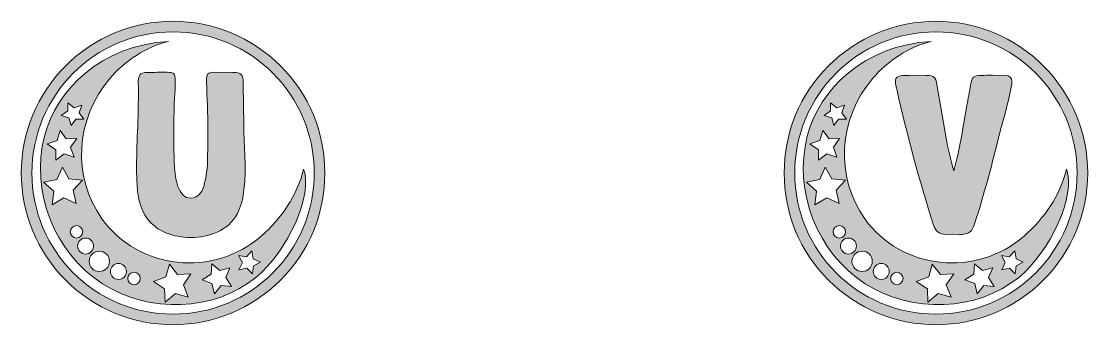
# Model space of a CAD drawing. Header units: inches. Extents: x 0.5 to 37.5, y -17.5 to -0.5.
# Drawn here: x 20.51 to 27.49, y -12.49 to -10.51 of the extents above; entities that cross this region are included whole.
import ezdxf

# ---------------------------------------------------------------- set-up
doc = ezdxf.new("R2010")
doc.units = ezdxf.units.IN
doc.header["$MEASUREMENT"] = 0
doc.layers.add('Layer 1', color=7, linetype='Continuous')

# ---------------------------------------------------------------- blocks, each defined once
blk = doc.blocks.new('block 11')
at = {"layer": 'Layer 1', "true_color": 0xdaaa6d}
h = blk.add_hatch(color=43, dxfattribs=at)
h.dxf.hatch_style = 2
edge = h.paths.add_edge_path()
edge.add_spline(control_points=[(27.2033, -10.7966), (27.0155, -10.6088), (26.7657, -10.5053), (26.5, -10.5053), (26.2343, -10.5053), (25.9845, -10.6088), (25.7966, -10.7966), (25.6088, -10.9845), (25.5053, -11.2343), (25.5053, -11.5), (25.5053, -11.7657), (25.6088, -12.0155), (25.7966, -12.2033), (25.9845, -12.3912), (26.2343, -12.4947), (26.5, -12.4947), (26.7657, -12.4947), (27.0155, -12.3912), (27.2033, -12.2033), (27.3912, -12.0155), (27.4947, -11.7657), (27.4947, -11.5), (27.4947, -11.2343), (27.3912, -10.9845), (27.2033, -10.7966)], knot_values=[0, 0, 0, 0, 1, 1, 1, 2, 2, 2, 3, 3, 3, 4, 4, 4, 5, 5, 5, 6, 6, 6, 7, 7, 7, 8, 8, 8, 8], degree=3, periodic=1)
edge = h.paths.add_edge_path()
edge.add_spline(control_points=[(26.5, -12.4254), (25.9889, -12.4254), (25.5746, -12.0111), (25.5746, -11.5), (25.5746, -10.9889), (25.9889, -10.5746), (26.5, -10.5746), (27.0111, -10.5746), (27.4254, -10.9889), (27.4254, -11.5), (27.4254, -12.0111), (27.0111, -12.4254), (26.5, -12.4254)], knot_values=[0, 0, 0, 0, 1, 1, 1, 2, 2, 2, 3, 3, 3, 4, 4, 4, 4], degree=3, periodic=1)
h = blk.add_hatch(color=43, dxfattribs=at)
h.dxf.hatch_style = 2
edge = h.paths.add_edge_path()
edge.add_spline(control_points=[(27.3557, -11.4749), (27.3103, -11.6525), (27.2129, -11.7943), (27.0777, -11.9133), (26.7665, -12.1872), (26.2717, -12.136), (26.034, -11.7998), (25.8381, -11.5227), (25.8574, -11.1491), (26.0875, -10.878), (26.1803, -10.7687), (26.3257, -10.6687), (26.4691, -10.6378), (26.0299, -10.6613), (25.7339, -10.9545), (25.6569, -11.2583), (25.5648, -11.6213), (25.7211, -12.0226), (26.037, -12.2261), (26.3434, -12.4233), (26.7691, -12.4066), (27.0403, -12.1867), (27.2528, -12.0144), (27.4189, -11.6419), (27.3557, -11.4749)], knot_values=[0, 0, 0, 0, 1, 1, 1, 2, 2, 2, 3, 3, 3, 4, 4, 4, 5, 5, 5, 6, 6, 6, 7, 7, 7, 8, 8, 8, 8], degree=3, periodic=1)
h.paths.add_polyline_path([(25.8097, -11.0408), (25.8514, -11.0725), (25.9011, -11.0561), (25.8839, -11.1055), (25.9148, -11.1477), (25.8625, -11.1466), (25.8319, -11.1891), (25.8168, -11.139), (25.7669, -11.123), (25.8099, -11.0931)])
h.paths.add_polyline_path([(25.7399, -11.2867), (25.7596, -11.2207), (25.8, -11.2765), (25.8689, -11.2748), (25.8283, -11.3305), (25.8511, -11.3955), (25.7856, -11.374), (25.7309, -11.4158), (25.731, -11.347), (25.6744, -11.3078)])
h.paths.add_polyline_path([(25.7073, -11.7082), (25.718, -11.6194), (25.6509, -11.5602), (25.7387, -11.543), (25.7742, -11.4609), (25.8177, -11.5391), (25.9067, -11.5475), (25.8459, -11.613), (25.8654, -11.7003), (25.7842, -11.6627)])
edge = h.paths.add_edge_path()
edge.add_spline(control_points=[(25.8263, -11.8854), (25.8263, -11.8628), (25.8447, -11.8444), (25.8673, -11.8444), (25.89, -11.8444), (25.9083, -11.8628), (25.9083, -11.8854), (25.9083, -11.9081), (25.89, -11.9264), (25.8673, -11.9264), (25.8447, -11.9264), (25.8263, -11.9081), (25.8263, -11.8854)], knot_values=[0, 0, 0, 0, 1, 1, 1, 2, 2, 2, 3, 3, 3, 4, 4, 4, 4], degree=3, periodic=1)
edge = h.paths.add_edge_path()
edge.add_spline(control_points=[(25.874, -11.9788), (25.874, -11.9499), (25.8974, -11.9264), (25.9263, -11.9264), (25.9553, -11.9264), (25.9787, -11.9499), (25.9787, -11.9788), (25.9787, -12.0077), (25.9553, -12.0312), (25.9263, -12.0312), (25.8974, -12.0312), (25.874, -12.0077), (25.874, -11.9788)], knot_values=[0, 0, 0, 0, 1, 1, 1, 2, 2, 2, 3, 3, 3, 4, 4, 4, 4], degree=3, periodic=1)
edge = h.paths.add_edge_path()
edge.add_spline(control_points=[(26.0165, -12.1459), (25.9797, -12.1459), (25.9499, -12.116), (25.9499, -12.0793), (25.9499, -12.0425), (25.9797, -12.0127), (26.0165, -12.0127), (26.0533, -12.0127), (26.0831, -12.0425), (26.0831, -12.0793), (26.0831, -12.116), (26.0533, -12.1459), (26.0165, -12.1459)], knot_values=[0, 0, 0, 0, 1, 1, 1, 2, 2, 2, 3, 3, 3, 4, 4, 4, 4], degree=3, periodic=1)
edge = h.paths.add_edge_path()
edge.add_spline(control_points=[(26.1416, -12.1982), (26.1126, -12.1982), (26.0892, -12.1748), (26.0892, -12.1459), (26.0892, -12.1169), (26.1126, -12.0935), (26.1416, -12.0935), (26.1705, -12.0935), (26.1939, -12.1169), (26.1939, -12.1459), (26.1939, -12.1748), (26.1705, -12.1982), (26.1416, -12.1982)], knot_values=[0, 0, 0, 0, 1, 1, 1, 2, 2, 2, 3, 3, 3, 4, 4, 4, 4], degree=3, periodic=1)
edge = h.paths.add_edge_path()
edge.add_spline(control_points=[(26.2436, -12.2326), (26.2209, -12.2326), (26.2026, -12.2142), (26.2026, -12.1916), (26.2026, -12.1689), (26.2209, -12.1506), (26.2436, -12.1506), (26.2662, -12.1506), (26.2846, -12.1689), (26.2846, -12.1916), (26.2846, -12.2142), (26.2662, -12.2326), (26.2436, -12.2326)], knot_values=[0, 0, 0, 0, 1, 1, 1, 2, 2, 2, 3, 3, 3, 4, 4, 4, 4], degree=3, periodic=1)
h.paths.add_polyline_path([(26.5989, -12.3153), (26.515, -12.2908), (26.4473, -12.346), (26.4447, -12.2587), (26.3713, -12.2114), (26.4535, -12.1819), (26.4758, -12.0975), (26.5292, -12.1666), (26.6164, -12.1617), (26.5673, -12.2339)])
h.paths.add_polyline_path([(26.8141, -12.2385), (26.7704, -12.2917), (26.7547, -12.2247), (26.6906, -12.1996), (26.7495, -12.1639), (26.7536, -12.0952), (26.8057, -12.1403), (26.8723, -12.1229), (26.8456, -12.1863), (26.8827, -12.2443)])
h.paths.add_polyline_path([(27.0265, -12.1089), (27.0203, -12.1608), (26.9828, -12.1243), (26.9315, -12.1344), (26.9547, -12.0875), (26.9292, -12.0417), (26.981, -12.0493), (27.0166, -12.0109), (27.0254, -12.0625), (27.0729, -12.0845)])
at = {"layer": 'Layer 1', "lineweight": 0}
for points in [[(25.8097, -11.0408), (25.8514, -11.0725), (25.9011, -11.0561), (25.8839, -11.1055), (25.9148, -11.1477), (25.8625, -11.1466), (25.8319, -11.1891), (25.8168, -11.139), (25.7669, -11.123), (25.8099, -11.0931), (25.8097, -11.0408)], [(25.7399, -11.2867), (25.7596, -11.2207), (25.8, -11.2765), (25.8689, -11.2748), (25.8283, -11.3305), (25.8511, -11.3955), (25.7856, -11.374), (25.7309, -11.4158), (25.731, -11.347), (25.6744, -11.3078), (25.7399, -11.2867)], [(25.7073, -11.7082), (25.718, -11.6194), (25.6509, -11.5602), (25.7387, -11.543), (25.7742, -11.4609), (25.8177, -11.5391), (25.9067, -11.5475), (25.8459, -11.613), (25.8654, -11.7003), (25.7842, -11.6627), (25.7073, -11.7082)], [(27.0265, -12.1089), (27.0203, -12.1608), (26.9828, -12.1243), (26.9315, -12.1344), (26.9547, -12.0875), (26.9292, -12.0417), (26.981, -12.0493), (27.0166, -12.0109), (27.0254, -12.0625), (27.0729, -12.0845), (27.0265, -12.1089)], [(26.5989, -12.3153), (26.515, -12.2908), (26.4473, -12.346), (26.4447, -12.2587), (26.3713, -12.2114), (26.4535, -12.1819), (26.4758, -12.0975), (26.5292, -12.1666), (26.6164, -12.1617), (26.5673, -12.2339), (26.5989, -12.3153)], [(26.8141, -12.2385), (26.7704, -12.2917), (26.7547, -12.2247), (26.6906, -12.1996), (26.7495, -12.1639), (26.7536, -12.0952), (26.8057, -12.1403), (26.8723, -12.1229), (26.8456, -12.1863), (26.8827, -12.2443), (26.8141, -12.2385)]]:
    blk.add_lwpolyline(points, dxfattribs=at)
for points, knots in [([(27.2033, -10.7966), (27.0155, -10.6088), (26.7657, -10.5053), (26.5, -10.5053), (26.2343, -10.5053), (25.9845, -10.6088), (25.7966, -10.7966), (25.6088, -10.9845), (25.5053, -11.2343), (25.5053, -11.5), (25.5053, -11.7657), (25.6088, -12.0155), (25.7966, -12.2033), (25.9845, -12.3912), (26.2343, -12.4947), (26.5, -12.4947), (26.7657, -12.4947), (27.0155, -12.3912), (27.2033, -12.2033), (27.3912, -12.0155), (27.4947, -11.7657), (27.4947, -11.5), (27.4947, -11.2343), (27.3912, -10.9845), (27.2033, -10.7966)], [0, 0, 0, 0, 1, 1, 1, 2, 2, 2, 3, 3, 3, 4, 4, 4, 5, 5, 5, 6, 6, 6, 7, 7, 7, 8, 8, 8, 8]), ([(26.5, -12.4254), (25.9889, -12.4254), (25.5746, -12.0111), (25.5746, -11.5), (25.5746, -10.9889), (25.9889, -10.5746), (26.5, -10.5746), (27.0111, -10.5746), (27.4254, -10.9889), (27.4254, -11.5), (27.4254, -12.0111), (27.0111, -12.4254), (26.5, -12.4254)], [0, 0, 0, 0, 1, 1, 1, 2, 2, 2, 3, 3, 3, 4, 4, 4, 4]), ([(27.3557, -11.4749), (27.3103, -11.6525), (27.2129, -11.7943), (27.0777, -11.9133), (26.7665, -12.1872), (26.2717, -12.136), (26.034, -11.7998), (25.8381, -11.5227), (25.8574, -11.1491), (26.0875, -10.878), (26.1803, -10.7687), (26.3257, -10.6687), (26.4691, -10.6378), (26.0299, -10.6613), (25.7339, -10.9545), (25.6569, -11.2583), (25.5648, -11.6213), (25.7211, -12.0226), (26.037, -12.2261), (26.3434, -12.4233), (26.7691, -12.4066), (27.0403, -12.1867), (27.2528, -12.0144), (27.4189, -11.6419), (27.3557, -11.4749)], [0, 0, 0, 0, 1, 1, 1, 2, 2, 2, 3, 3, 3, 4, 4, 4, 5, 5, 5, 6, 6, 6, 7, 7, 7, 8, 8, 8, 8]), ([(25.8263, -11.8854), (25.8263, -11.8628), (25.8447, -11.8444), (25.8673, -11.8444), (25.89, -11.8444), (25.9083, -11.8628), (25.9083, -11.8854), (25.9083, -11.9081), (25.89, -11.9264), (25.8673, -11.9264), (25.8447, -11.9264), (25.8263, -11.9081), (25.8263, -11.8854)], [0, 0, 0, 0, 1, 1, 1, 2, 2, 2, 3, 3, 3, 4, 4, 4, 4]), ([(25.874, -11.9788), (25.874, -11.9499), (25.8974, -11.9264), (25.9263, -11.9264), (25.9553, -11.9264), (25.9787, -11.9499), (25.9787, -11.9788), (25.9787, -12.0077), (25.9553, -12.0312), (25.9263, -12.0312), (25.8974, -12.0312), (25.874, -12.0077), (25.874, -11.9788)], [0, 0, 0, 0, 1, 1, 1, 2, 2, 2, 3, 3, 3, 4, 4, 4, 4]), ([(26.0165, -12.1459), (25.9797, -12.1459), (25.9499, -12.116), (25.9499, -12.0793), (25.9499, -12.0425), (25.9797, -12.0127), (26.0165, -12.0127), (26.0533, -12.0127), (26.0831, -12.0425), (26.0831, -12.0793), (26.0831, -12.116), (26.0533, -12.1459), (26.0165, -12.1459)], [0, 0, 0, 0, 1, 1, 1, 2, 2, 2, 3, 3, 3, 4, 4, 4, 4]), ([(26.1416, -12.1982), (26.1126, -12.1982), (26.0892, -12.1748), (26.0892, -12.1459), (26.0892, -12.1169), (26.1126, -12.0935), (26.1416, -12.0935), (26.1705, -12.0935), (26.1939, -12.1169), (26.1939, -12.1459), (26.1939, -12.1748), (26.1705, -12.1982), (26.1416, -12.1982)], [0, 0, 0, 0, 1, 1, 1, 2, 2, 2, 3, 3, 3, 4, 4, 4, 4]), ([(26.2436, -12.2326), (26.2209, -12.2326), (26.2026, -12.2142), (26.2026, -12.1916), (26.2026, -12.1689), (26.2209, -12.1506), (26.2436, -12.1506), (26.2662, -12.1506), (26.2846, -12.1689), (26.2846, -12.1916), (26.2846, -12.2142), (26.2662, -12.2326), (26.2436, -12.2326)], [0, 0, 0, 0, 1, 1, 1, 2, 2, 2, 3, 3, 3, 4, 4, 4, 4])]:
    blk.add_open_spline(points, degree=3, knots=knots, dxfattribs=at)
blk = doc.blocks.new('block 10')
at = {"layer": 'Layer 1', "true_color": 0xdaaa6d}
h = blk.add_hatch(color=43, dxfattribs=at)
h.dxf.hatch_style = 2
edge = h.paths.add_edge_path()
edge.add_spline(control_points=[(26.6074, -11.9012), (26.6074, -11.9012), (26.5647, -11.9025), (26.5647, -11.9025), (26.5241, -11.9025), (26.4974, -11.8826), (26.4845, -11.8429), (26.3904, -11.5445), (26.3106, -11.2499), (26.2451, -10.9592), (26.2382, -10.9342), (26.2347, -10.9148), (26.2347, -10.901), (26.2347, -10.8829), (26.2412, -10.8715), (26.2542, -10.8667), (26.2671, -10.862), (26.2895, -10.8596), (26.3214, -10.8596), (26.3214, -10.8596), (26.3797, -10.8583), (26.3797, -10.8583), (26.3797, -10.8583), (26.4379, -10.8609), (26.4379, -10.8609), (26.462, -10.8609), (26.4784, -10.8646), (26.487, -10.8719), (26.4957, -10.8792), (26.5021, -10.8954), (26.5065, -10.9204), (26.5065, -10.9204), (26.5673, -11.2711), (26.5673, -11.2711), (26.5785, -11.3375), (26.5953, -11.4091), (26.6177, -11.4858), (26.6419, -11.3918), (26.6609, -11.3034), (26.6747, -11.2206), (26.6747, -11.2206), (26.7031, -11.0576), (26.7031, -11.0576), (26.7109, -11.0127), (26.7191, -10.9683), (26.7277, -10.9243), (26.7311, -10.8976), (26.7374, -10.8803), (26.7465, -10.8725), (26.7555, -10.8648), (26.7725, -10.8607), (26.7976, -10.8603), (26.8226, -10.8598), (26.8472, -10.8592), (26.8713, -10.8583), (26.8713, -10.8583), (26.9528, -10.8609), (26.9528, -10.8609), (26.983, -10.8609), (26.9981, -10.8738), (26.9981, -10.8997), (26.9981, -10.9075), (26.9973, -10.9165), (26.9955, -10.9269), (26.9783, -11.0114), (26.958, -11.0951), (26.9347, -11.1779), (26.9321, -11.1857), (26.93, -11.1939), (26.9283, -11.2025), (26.9283, -11.2025), (26.9127, -11.2607), (26.9127, -11.2607), (26.8705, -11.4332), (26.8239, -11.6045), (26.773, -11.7744), (26.7713, -11.777), (26.77, -11.78), (26.7691, -11.7834), (26.7579, -11.8274), (26.7458, -11.8585), (26.7329, -11.8766), (26.72, -11.8947), (26.6941, -11.9038), (26.6553, -11.9038), (26.6553, -11.9038), (26.6074, -11.9012), (26.6074, -11.9012)], knot_values=[0, 0, 0, 0, 1, 1, 1, 2, 2, 2, 3, 3, 3, 4, 4, 4, 5, 5, 5, 6, 6, 6, 7, 7, 7, 8, 8, 8, 9, 9, 9, 10, 10, 10, 11, 11, 11, 12, 12, 12, 13, 13, 13, 14, 14, 14, 15, 15, 15, 16, 16, 16, 17, 17, 17, 18, 18, 18, 19, 19, 19, 20, 20, 20, 21, 21, 21, 22, 22, 22, 23, 23, 23, 24, 24, 24, 25, 25, 25, 26, 26, 26, 27, 27, 27, 28, 28, 28, 29, 29, 29, 29], degree=3, periodic=1)
at = {"layer": 'Layer 1', "lineweight": 0}
blk.add_open_spline([(26.6074, -11.9012), (26.6074, -11.9012), (26.5647, -11.9025), (26.5647, -11.9025), (26.5241, -11.9025), (26.4974, -11.8826), (26.4845, -11.8429), (26.3904, -11.5445), (26.3106, -11.2499), (26.2451, -10.9592), (26.2382, -10.9342), (26.2347, -10.9148), (26.2347, -10.901), (26.2347, -10.8829), (26.2412, -10.8715), (26.2542, -10.8667), (26.2671, -10.862), (26.2895, -10.8596), (26.3214, -10.8596), (26.3214, -10.8596), (26.3797, -10.8583), (26.3797, -10.8583), (26.3797, -10.8583), (26.4379, -10.8609), (26.4379, -10.8609), (26.462, -10.8609), (26.4784, -10.8646), (26.487, -10.8719), (26.4957, -10.8792), (26.5021, -10.8954), (26.5065, -10.9204), (26.5065, -10.9204), (26.5673, -11.2711), (26.5673, -11.2711), (26.5785, -11.3375), (26.5953, -11.4091), (26.6177, -11.4858), (26.6419, -11.3918), (26.6609, -11.3034), (26.6747, -11.2206), (26.6747, -11.2206), (26.7031, -11.0576), (26.7031, -11.0576), (26.7109, -11.0127), (26.7191, -10.9683), (26.7277, -10.9243), (26.7311, -10.8976), (26.7374, -10.8803), (26.7465, -10.8725), (26.7555, -10.8648), (26.7725, -10.8607), (26.7976, -10.8603), (26.8226, -10.8598), (26.8472, -10.8592), (26.8713, -10.8583), (26.8713, -10.8583), (26.9528, -10.8609), (26.9528, -10.8609), (26.983, -10.8609), (26.9981, -10.8738), (26.9981, -10.8997), (26.9981, -10.9075), (26.9973, -10.9165), (26.9955, -10.9269), (26.9783, -11.0114), (26.958, -11.0951), (26.9347, -11.1779), (26.9321, -11.1857), (26.93, -11.1939), (26.9283, -11.2025), (26.9283, -11.2025), (26.9127, -11.2607), (26.9127, -11.2607), (26.8705, -11.4332), (26.8239, -11.6045), (26.773, -11.7744), (26.7713, -11.777), (26.77, -11.78), (26.7691, -11.7834), (26.7579, -11.8274), (26.7458, -11.8585), (26.7329, -11.8766), (26.72, -11.8947), (26.6941, -11.9038), (26.6553, -11.9038), (26.6553, -11.9038), (26.6074, -11.9012), (26.6074, -11.9012)], degree=3, knots=[0, 0, 0, 0, 1, 1, 1, 2, 2, 2, 3, 3, 3, 4, 4, 4, 5, 5, 5, 6, 6, 6, 7, 7, 7, 8, 8, 8, 9, 9, 9, 10, 10, 10, 11, 11, 11, 12, 12, 12, 13, 13, 13, 14, 14, 14, 15, 15, 15, 16, 16, 16, 17, 17, 17, 18, 18, 18, 19, 19, 19, 20, 20, 20, 21, 21, 21, 22, 22, 22, 23, 23, 23, 24, 24, 24, 25, 25, 25, 26, 26, 26, 27, 27, 27, 28, 28, 28, 29, 29, 29, 29], dxfattribs=at)
at = {"layer": 'Layer 1'}
blk.add_blockref('block 11', (0, 0), dxfattribs=at)
blk = doc.blocks.new('block 13')
at = {"layer": 'Layer 1', "true_color": 0xdaaa6d}
h = blk.add_hatch(color=43, dxfattribs=at)
h.dxf.hatch_style = 2
edge = h.paths.add_edge_path()
edge.add_spline(control_points=[(22.2033, -10.7966), (22.0155, -10.6088), (21.7657, -10.5053), (21.5, -10.5053), (21.2343, -10.5053), (20.9845, -10.6088), (20.7966, -10.7966), (20.6088, -10.9845), (20.5053, -11.2343), (20.5053, -11.5), (20.5053, -11.7657), (20.6088, -12.0155), (20.7966, -12.2033), (20.9845, -12.3912), (21.2343, -12.4947), (21.5, -12.4947), (21.7657, -12.4947), (22.0155, -12.3912), (22.2033, -12.2033), (22.3912, -12.0155), (22.4947, -11.7657), (22.4947, -11.5), (22.4947, -11.2343), (22.3912, -10.9845), (22.2033, -10.7966)], knot_values=[0, 0, 0, 0, 1, 1, 1, 2, 2, 2, 3, 3, 3, 4, 4, 4, 5, 5, 5, 6, 6, 6, 7, 7, 7, 8, 8, 8, 8], degree=3, periodic=1)
edge = h.paths.add_edge_path()
edge.add_spline(control_points=[(21.5, -12.4254), (20.9889, -12.4254), (20.5746, -12.0111), (20.5746, -11.5), (20.5746, -10.9889), (20.9889, -10.5746), (21.5, -10.5746), (22.0111, -10.5746), (22.4254, -10.9889), (22.4254, -11.5), (22.4254, -12.0111), (22.0111, -12.4254), (21.5, -12.4254)], knot_values=[0, 0, 0, 0, 1, 1, 1, 2, 2, 2, 3, 3, 3, 4, 4, 4, 4], degree=3, periodic=1)
h = blk.add_hatch(color=43, dxfattribs=at)
h.dxf.hatch_style = 2
edge = h.paths.add_edge_path()
edge.add_spline(control_points=[(22.3557, -11.4749), (22.3103, -11.6525), (22.2129, -11.7943), (22.0777, -11.9133), (21.7665, -12.1872), (21.2717, -12.136), (21.034, -11.7998), (20.8381, -11.5227), (20.8574, -11.1491), (21.0875, -10.878), (21.1803, -10.7687), (21.3257, -10.6687), (21.4691, -10.6378), (21.0299, -10.6613), (20.7339, -10.9545), (20.6569, -11.2583), (20.5648, -11.6213), (20.7211, -12.0226), (21.037, -12.2261), (21.3434, -12.4233), (21.7691, -12.4066), (22.0403, -12.1867), (22.2528, -12.0144), (22.4189, -11.6419), (22.3557, -11.4749)], knot_values=[0, 0, 0, 0, 1, 1, 1, 2, 2, 2, 3, 3, 3, 4, 4, 4, 5, 5, 5, 6, 6, 6, 7, 7, 7, 8, 8, 8, 8], degree=3, periodic=1)
h.paths.add_polyline_path([(20.8097, -11.0408), (20.8514, -11.0725), (20.9011, -11.0561), (20.8839, -11.1055), (20.9148, -11.1477), (20.8625, -11.1466), (20.8319, -11.1891), (20.8168, -11.139), (20.7669, -11.123), (20.8099, -11.0931)])
h.paths.add_polyline_path([(20.7399, -11.2867), (20.7596, -11.2207), (20.8, -11.2765), (20.8689, -11.2748), (20.8283, -11.3305), (20.8511, -11.3955), (20.7856, -11.374), (20.7309, -11.4158), (20.731, -11.347), (20.6744, -11.3078)])
h.paths.add_polyline_path([(20.7073, -11.7082), (20.718, -11.6194), (20.6509, -11.5602), (20.7387, -11.543), (20.7742, -11.4609), (20.8177, -11.5391), (20.9067, -11.5475), (20.8459, -11.613), (20.8654, -11.7003), (20.7842, -11.6627)])
edge = h.paths.add_edge_path()
edge.add_spline(control_points=[(20.8263, -11.8854), (20.8263, -11.8628), (20.8447, -11.8444), (20.8673, -11.8444), (20.89, -11.8444), (20.9083, -11.8628), (20.9083, -11.8854), (20.9083, -11.9081), (20.89, -11.9264), (20.8673, -11.9264), (20.8447, -11.9264), (20.8263, -11.9081), (20.8263, -11.8854)], knot_values=[0, 0, 0, 0, 1, 1, 1, 2, 2, 2, 3, 3, 3, 4, 4, 4, 4], degree=3, periodic=1)
edge = h.paths.add_edge_path()
edge.add_spline(control_points=[(20.874, -11.9788), (20.874, -11.9499), (20.8974, -11.9264), (20.9263, -11.9264), (20.9553, -11.9264), (20.9787, -11.9499), (20.9787, -11.9788), (20.9787, -12.0077), (20.9553, -12.0312), (20.9263, -12.0312), (20.8974, -12.0312), (20.874, -12.0077), (20.874, -11.9788)], knot_values=[0, 0, 0, 0, 1, 1, 1, 2, 2, 2, 3, 3, 3, 4, 4, 4, 4], degree=3, periodic=1)
edge = h.paths.add_edge_path()
edge.add_spline(control_points=[(21.0165, -12.1459), (20.9797, -12.1459), (20.9499, -12.116), (20.9499, -12.0793), (20.9499, -12.0425), (20.9797, -12.0127), (21.0165, -12.0127), (21.0533, -12.0127), (21.0831, -12.0425), (21.0831, -12.0793), (21.0831, -12.116), (21.0533, -12.1459), (21.0165, -12.1459)], knot_values=[0, 0, 0, 0, 1, 1, 1, 2, 2, 2, 3, 3, 3, 4, 4, 4, 4], degree=3, periodic=1)
edge = h.paths.add_edge_path()
edge.add_spline(control_points=[(21.1416, -12.1982), (21.1126, -12.1982), (21.0892, -12.1748), (21.0892, -12.1459), (21.0892, -12.1169), (21.1126, -12.0935), (21.1416, -12.0935), (21.1705, -12.0935), (21.1939, -12.1169), (21.1939, -12.1459), (21.1939, -12.1748), (21.1705, -12.1982), (21.1416, -12.1982)], knot_values=[0, 0, 0, 0, 1, 1, 1, 2, 2, 2, 3, 3, 3, 4, 4, 4, 4], degree=3, periodic=1)
edge = h.paths.add_edge_path()
edge.add_spline(control_points=[(21.2436, -12.2326), (21.2209, -12.2326), (21.2026, -12.2142), (21.2026, -12.1916), (21.2026, -12.1689), (21.2209, -12.1506), (21.2436, -12.1506), (21.2662, -12.1506), (21.2846, -12.1689), (21.2846, -12.1916), (21.2846, -12.2142), (21.2662, -12.2326), (21.2436, -12.2326)], knot_values=[0, 0, 0, 0, 1, 1, 1, 2, 2, 2, 3, 3, 3, 4, 4, 4, 4], degree=3, periodic=1)
h.paths.add_polyline_path([(21.5989, -12.3153), (21.515, -12.2908), (21.4473, -12.346), (21.4447, -12.2587), (21.3713, -12.2114), (21.4535, -12.1819), (21.4758, -12.0975), (21.5292, -12.1666), (21.6164, -12.1617), (21.5673, -12.2339)])
h.paths.add_polyline_path([(21.8141, -12.2385), (21.7704, -12.2917), (21.7547, -12.2247), (21.6906, -12.1996), (21.7495, -12.1639), (21.7536, -12.0952), (21.8057, -12.1403), (21.8723, -12.1229), (21.8456, -12.1863), (21.8827, -12.2443)])
h.paths.add_polyline_path([(22.0265, -12.1089), (22.0203, -12.1608), (21.9828, -12.1243), (21.9315, -12.1344), (21.9547, -12.0875), (21.9292, -12.0417), (21.981, -12.0493), (22.0166, -12.0109), (22.0254, -12.0625), (22.0729, -12.0845)])
at = {"layer": 'Layer 1', "lineweight": 0}
for points in [[(20.8097, -11.0408), (20.8514, -11.0725), (20.9011, -11.0561), (20.8839, -11.1055), (20.9148, -11.1477), (20.8625, -11.1466), (20.8319, -11.1891), (20.8168, -11.139), (20.7669, -11.123), (20.8099, -11.0931), (20.8097, -11.0408)], [(20.7399, -11.2867), (20.7596, -11.2207), (20.8, -11.2765), (20.8689, -11.2748), (20.8283, -11.3305), (20.8511, -11.3955), (20.7856, -11.374), (20.7309, -11.4158), (20.731, -11.347), (20.6744, -11.3078), (20.7399, -11.2867)], [(20.7073, -11.7082), (20.718, -11.6194), (20.6509, -11.5602), (20.7387, -11.543), (20.7742, -11.4609), (20.8177, -11.5391), (20.9067, -11.5475), (20.8459, -11.613), (20.8654, -11.7003), (20.7842, -11.6627), (20.7073, -11.7082)], [(22.0265, -12.1089), (22.0203, -12.1608), (21.9828, -12.1243), (21.9315, -12.1344), (21.9547, -12.0875), (21.9292, -12.0417), (21.981, -12.0493), (22.0166, -12.0109), (22.0254, -12.0625), (22.0729, -12.0845), (22.0265, -12.1089)], [(21.5989, -12.3153), (21.515, -12.2908), (21.4473, -12.346), (21.4447, -12.2587), (21.3713, -12.2114), (21.4535, -12.1819), (21.4758, -12.0975), (21.5292, -12.1666), (21.6164, -12.1617), (21.5673, -12.2339), (21.5989, -12.3153)], [(21.8141, -12.2385), (21.7704, -12.2917), (21.7547, -12.2247), (21.6906, -12.1996), (21.7495, -12.1639), (21.7536, -12.0952), (21.8057, -12.1403), (21.8723, -12.1229), (21.8456, -12.1863), (21.8827, -12.2443), (21.8141, -12.2385)]]:
    blk.add_lwpolyline(points, dxfattribs=at)
for points, knots in [([(22.2033, -10.7966), (22.0155, -10.6088), (21.7657, -10.5053), (21.5, -10.5053), (21.2343, -10.5053), (20.9845, -10.6088), (20.7966, -10.7966), (20.6088, -10.9845), (20.5053, -11.2343), (20.5053, -11.5), (20.5053, -11.7657), (20.6088, -12.0155), (20.7966, -12.2033), (20.9845, -12.3912), (21.2343, -12.4947), (21.5, -12.4947), (21.7657, -12.4947), (22.0155, -12.3912), (22.2033, -12.2033), (22.3912, -12.0155), (22.4947, -11.7657), (22.4947, -11.5), (22.4947, -11.2343), (22.3912, -10.9845), (22.2033, -10.7966)], [0, 0, 0, 0, 1, 1, 1, 2, 2, 2, 3, 3, 3, 4, 4, 4, 5, 5, 5, 6, 6, 6, 7, 7, 7, 8, 8, 8, 8]), ([(21.5, -12.4254), (20.9889, -12.4254), (20.5746, -12.0111), (20.5746, -11.5), (20.5746, -10.9889), (20.9889, -10.5746), (21.5, -10.5746), (22.0111, -10.5746), (22.4254, -10.9889), (22.4254, -11.5), (22.4254, -12.0111), (22.0111, -12.4254), (21.5, -12.4254)], [0, 0, 0, 0, 1, 1, 1, 2, 2, 2, 3, 3, 3, 4, 4, 4, 4]), ([(22.3557, -11.4749), (22.3103, -11.6525), (22.2129, -11.7943), (22.0777, -11.9133), (21.7665, -12.1872), (21.2717, -12.136), (21.034, -11.7998), (20.8381, -11.5227), (20.8574, -11.1491), (21.0875, -10.878), (21.1803, -10.7687), (21.3257, -10.6687), (21.4691, -10.6378), (21.0299, -10.6613), (20.7339, -10.9545), (20.6569, -11.2583), (20.5648, -11.6213), (20.7211, -12.0226), (21.037, -12.2261), (21.3434, -12.4233), (21.7691, -12.4066), (22.0403, -12.1867), (22.2528, -12.0144), (22.4189, -11.6419), (22.3557, -11.4749)], [0, 0, 0, 0, 1, 1, 1, 2, 2, 2, 3, 3, 3, 4, 4, 4, 5, 5, 5, 6, 6, 6, 7, 7, 7, 8, 8, 8, 8]), ([(20.8263, -11.8854), (20.8263, -11.8628), (20.8447, -11.8444), (20.8673, -11.8444), (20.89, -11.8444), (20.9083, -11.8628), (20.9083, -11.8854), (20.9083, -11.9081), (20.89, -11.9264), (20.8673, -11.9264), (20.8447, -11.9264), (20.8263, -11.9081), (20.8263, -11.8854)], [0, 0, 0, 0, 1, 1, 1, 2, 2, 2, 3, 3, 3, 4, 4, 4, 4]), ([(20.874, -11.9788), (20.874, -11.9499), (20.8974, -11.9264), (20.9263, -11.9264), (20.9553, -11.9264), (20.9787, -11.9499), (20.9787, -11.9788), (20.9787, -12.0077), (20.9553, -12.0312), (20.9263, -12.0312), (20.8974, -12.0312), (20.874, -12.0077), (20.874, -11.9788)], [0, 0, 0, 0, 1, 1, 1, 2, 2, 2, 3, 3, 3, 4, 4, 4, 4]), ([(21.0165, -12.1459), (20.9797, -12.1459), (20.9499, -12.116), (20.9499, -12.0793), (20.9499, -12.0425), (20.9797, -12.0127), (21.0165, -12.0127), (21.0533, -12.0127), (21.0831, -12.0425), (21.0831, -12.0793), (21.0831, -12.116), (21.0533, -12.1459), (21.0165, -12.1459)], [0, 0, 0, 0, 1, 1, 1, 2, 2, 2, 3, 3, 3, 4, 4, 4, 4]), ([(21.1416, -12.1982), (21.1126, -12.1982), (21.0892, -12.1748), (21.0892, -12.1459), (21.0892, -12.1169), (21.1126, -12.0935), (21.1416, -12.0935), (21.1705, -12.0935), (21.1939, -12.1169), (21.1939, -12.1459), (21.1939, -12.1748), (21.1705, -12.1982), (21.1416, -12.1982)], [0, 0, 0, 0, 1, 1, 1, 2, 2, 2, 3, 3, 3, 4, 4, 4, 4]), ([(21.2436, -12.2326), (21.2209, -12.2326), (21.2026, -12.2142), (21.2026, -12.1916), (21.2026, -12.1689), (21.2209, -12.1506), (21.2436, -12.1506), (21.2662, -12.1506), (21.2846, -12.1689), (21.2846, -12.1916), (21.2846, -12.2142), (21.2662, -12.2326), (21.2436, -12.2326)], [0, 0, 0, 0, 1, 1, 1, 2, 2, 2, 3, 3, 3, 4, 4, 4, 4])]:
    blk.add_open_spline(points, degree=3, knots=knots, dxfattribs=at)
blk = doc.blocks.new('block 12')
at = {"layer": 'Layer 1', "true_color": 0xdaaa6d}
h = blk.add_hatch(color=43, dxfattribs=at)
h.dxf.hatch_style = 2
edge = h.paths.add_edge_path()
edge.add_spline(control_points=[(21.453, -11.8927), (21.4029, -11.8728), (21.3614, -11.8404), (21.3287, -11.7957), (21.2959, -11.751), (21.2755, -11.6927), (21.2676, -11.6209), (21.2631, -11.5766), (21.2609, -11.5323), (21.2609, -11.488), (21.2609, -11.4021), (21.2629, -11.3155), (21.2669, -11.2282), (21.2709, -11.1409), (21.2729, -11.0432), (21.2729, -10.9351), (21.2729, -10.9351), (21.2715, -10.9139), (21.2715, -10.9139), (21.2715, -10.8873), (21.2751, -10.8685), (21.2822, -10.8574), (21.2892, -10.8463), (21.3056, -10.8408), (21.3314, -10.8408), (21.3739, -10.8399), (21.4173, -10.8394), (21.4616, -10.8394), (21.4828, -10.8394), (21.497, -10.8428), (21.5041, -10.8494), (21.5112, -10.856), (21.5147, -10.8705), (21.5147, -10.8926), (21.5147, -10.9281), (21.513, -10.9639), (21.5094, -11.0003), (21.5077, -11.0242), (21.5068, -11.0499), (21.5068, -11.0773), (21.505, -11.1411), (21.5041, -11.2049), (21.5041, -11.2687), (21.5041, -11.3299), (21.5059, -11.391), (21.5094, -11.4521), (21.5103, -11.4982), (21.5178, -11.5434), (21.532, -11.5877), (21.5506, -11.6391), (21.5777, -11.6648), (21.6131, -11.6648), (21.6379, -11.663), (21.657, -11.6553), (21.6703, -11.6415), (21.6835, -11.6278), (21.6937, -11.6103), (21.7008, -11.589), (21.7177, -11.5261), (21.7261, -11.4623), (21.7261, -11.3976), (21.7261, -11.3976), (21.7261, -11.379), (21.7261, -11.379), (21.7261, -11.379), (21.7274, -11.3471), (21.7274, -11.3471), (21.7274, -11.3471), (21.7287, -11.2514), (21.7287, -11.2514), (21.7287, -11.1673), (21.7269, -11.0906), (21.7234, -11.0215), (21.7216, -10.9843), (21.7203, -10.944), (21.7194, -10.9006), (21.7194, -10.874), (21.7225, -10.8572), (21.7287, -10.8501), (21.7349, -10.843), (21.7478, -10.8394), (21.7673, -10.8394), (21.7673, -10.8394), (21.8909, -10.8408), (21.8909, -10.8408), (21.9192, -10.8408), (21.9378, -10.8452), (21.9467, -10.8541), (21.9556, -10.8629), (21.96, -10.8838), (21.96, -10.9165), (21.96, -10.9165), (21.964, -11.1837), (21.964, -11.1837), (21.964, -11.243), (21.9653, -11.2933), (21.968, -11.3345), (21.9706, -11.3757), (21.972, -11.4242), (21.972, -11.48), (21.972, -11.5306), (21.9688, -11.58), (21.9626, -11.6282), (21.9564, -11.6765), (21.9427, -11.7224), (21.9214, -11.7658), (21.8895, -11.8234), (21.8455, -11.8639), (21.7892, -11.8874), (21.7329, -11.9109), (21.6756, -11.9226), (21.6171, -11.9226), (21.5577, -11.9226), (21.503, -11.9127), (21.453, -11.8927)], knot_values=[0, 0, 0, 0, 1, 1, 1, 2, 2, 2, 3, 3, 3, 4, 4, 4, 5, 5, 5, 6, 6, 6, 7, 7, 7, 8, 8, 8, 9, 9, 9, 10, 10, 10, 11, 11, 11, 12, 12, 12, 13, 13, 13, 14, 14, 14, 15, 15, 15, 16, 16, 16, 17, 17, 17, 18, 18, 18, 19, 19, 19, 20, 20, 20, 21, 21, 21, 22, 22, 22, 23, 23, 23, 24, 24, 24, 25, 25, 25, 26, 26, 26, 27, 27, 27, 28, 28, 28, 29, 29, 29, 30, 30, 30, 31, 31, 31, 32, 32, 32, 33, 33, 33, 34, 34, 34, 35, 35, 35, 36, 36, 36, 37, 37, 37, 38, 38, 38, 38], degree=3, periodic=1)
at = {"layer": 'Layer 1', "lineweight": 0}
blk.add_open_spline([(21.453, -11.8927), (21.4029, -11.8728), (21.3614, -11.8404), (21.3287, -11.7957), (21.2959, -11.751), (21.2755, -11.6927), (21.2676, -11.6209), (21.2631, -11.5766), (21.2609, -11.5323), (21.2609, -11.488), (21.2609, -11.4021), (21.2629, -11.3155), (21.2669, -11.2282), (21.2709, -11.1409), (21.2729, -11.0432), (21.2729, -10.9351), (21.2729, -10.9351), (21.2715, -10.9139), (21.2715, -10.9139), (21.2715, -10.8873), (21.2751, -10.8685), (21.2822, -10.8574), (21.2892, -10.8463), (21.3056, -10.8408), (21.3314, -10.8408), (21.3739, -10.8399), (21.4173, -10.8394), (21.4616, -10.8394), (21.4828, -10.8394), (21.497, -10.8428), (21.5041, -10.8494), (21.5112, -10.856), (21.5147, -10.8705), (21.5147, -10.8926), (21.5147, -10.9281), (21.513, -10.9639), (21.5094, -11.0003), (21.5077, -11.0242), (21.5068, -11.0499), (21.5068, -11.0773), (21.505, -11.1411), (21.5041, -11.2049), (21.5041, -11.2687), (21.5041, -11.3299), (21.5059, -11.391), (21.5094, -11.4521), (21.5103, -11.4982), (21.5178, -11.5434), (21.532, -11.5877), (21.5506, -11.6391), (21.5777, -11.6648), (21.6131, -11.6648), (21.6379, -11.663), (21.657, -11.6553), (21.6703, -11.6415), (21.6835, -11.6278), (21.6937, -11.6103), (21.7008, -11.589), (21.7177, -11.5261), (21.7261, -11.4623), (21.7261, -11.3976), (21.7261, -11.3976), (21.7261, -11.379), (21.7261, -11.379), (21.7261, -11.379), (21.7274, -11.3471), (21.7274, -11.3471), (21.7274, -11.3471), (21.7287, -11.2514), (21.7287, -11.2514), (21.7287, -11.1673), (21.7269, -11.0906), (21.7234, -11.0215), (21.7216, -10.9843), (21.7203, -10.944), (21.7194, -10.9006), (21.7194, -10.874), (21.7225, -10.8572), (21.7287, -10.8501), (21.7349, -10.843), (21.7478, -10.8394), (21.7673, -10.8394), (21.7673, -10.8394), (21.8909, -10.8408), (21.8909, -10.8408), (21.9192, -10.8408), (21.9378, -10.8452), (21.9467, -10.8541), (21.9556, -10.8629), (21.96, -10.8838), (21.96, -10.9165), (21.96, -10.9165), (21.964, -11.1837), (21.964, -11.1837), (21.964, -11.243), (21.9653, -11.2933), (21.968, -11.3345), (21.9706, -11.3757), (21.972, -11.4242), (21.972, -11.48), (21.972, -11.5306), (21.9688, -11.58), (21.9626, -11.6282), (21.9564, -11.6765), (21.9427, -11.7224), (21.9214, -11.7658), (21.8895, -11.8234), (21.8455, -11.8639), (21.7892, -11.8874), (21.7329, -11.9109), (21.6756, -11.9226), (21.6171, -11.9226), (21.5577, -11.9226), (21.503, -11.9127), (21.453, -11.8927)], degree=3, knots=[0, 0, 0, 0, 1, 1, 1, 2, 2, 2, 3, 3, 3, 4, 4, 4, 5, 5, 5, 6, 6, 6, 7, 7, 7, 8, 8, 8, 9, 9, 9, 10, 10, 10, 11, 11, 11, 12, 12, 12, 13, 13, 13, 14, 14, 14, 15, 15, 15, 16, 16, 16, 17, 17, 17, 18, 18, 18, 19, 19, 19, 20, 20, 20, 21, 21, 21, 22, 22, 22, 23, 23, 23, 24, 24, 24, 25, 25, 25, 26, 26, 26, 27, 27, 27, 28, 28, 28, 29, 29, 29, 30, 30, 30, 31, 31, 31, 32, 32, 32, 33, 33, 33, 34, 34, 34, 35, 35, 35, 36, 36, 36, 37, 37, 37, 38, 38, 38, 38], dxfattribs=at)
at = {"layer": 'Layer 1'}
blk.add_blockref('block 13', (0, 0), dxfattribs=at)

msp = doc.modelspace()

# ---------------------------------------------------------------- block references
at = {"layer": 'Layer 1'}
for name in ['block 12', 'block 10']:
    msp.add_blockref(name, (0, 0), dxfattribs=at)

doc.saveas('drawing.dxf')
